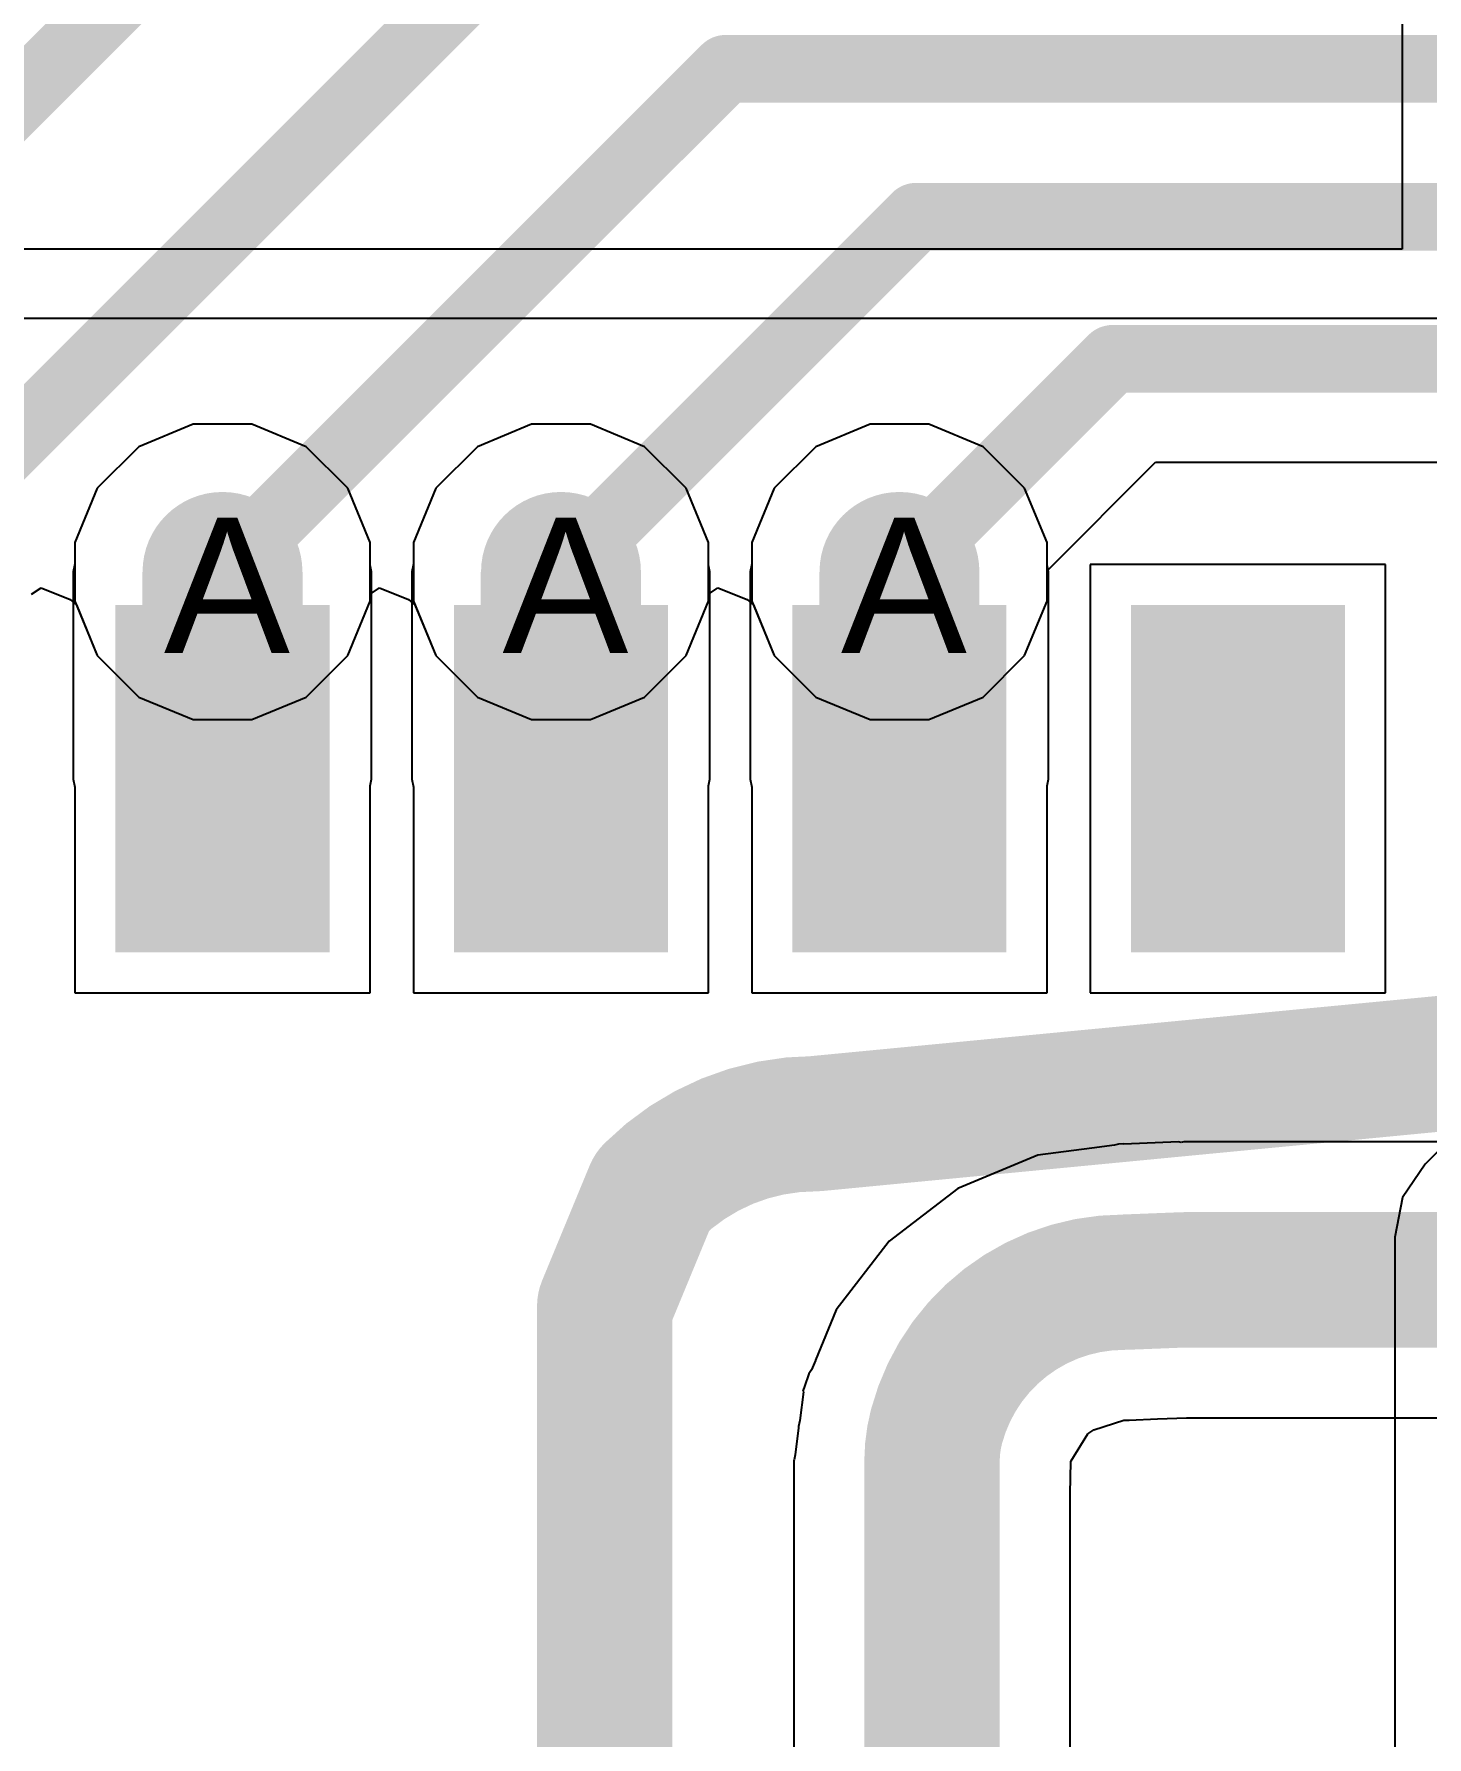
# Model space of a CAD drawing. Header units: inches. Extents: x 0 to 208, y 0 to 213.
# Drawn here: x 2.7947 to 3.0005, y 0.3884 to 0.64 of the extents above; entities that cross this region are included whole.
import ezdxf

# ---------------------------------------------------------------- set-up
doc = ezdxf.new("R2010")
doc.units = ezdxf.units.IN
doc.header["$MEASUREMENT"] = 0
for name, color, linetype in [('Bottom Layer', 5, 'Continuous'), ('Drill Drawing', 1, 'Continuous'), ('L2_GND1', 16, 'Continuous'), ('L3_SIG1', 76, 'Continuous'), ('L4_PWR', 90, 'Continuous'), ('L5_GND2', 156, 'Continuous'), ('L6_SIG2', 130, 'Continuous'), ('L7_GND3', 216, 'Continuous'), ('Top Layer', 1, 'Continuous'), ('Top Paste', 8, 'Continuous'), ('Top Solder', 216, 'Continuous'), ('Via Holes', 16, 'Continuous')]:
    doc.layers.add(name, color=color, linetype=linetype)
doc.styles.add('Arial', font='', dxfattribs={"height": 0.2})
doc.styles.get('Arial').set_extended_font_data('Arial')

# ---------------------------------------------------------------- blocks, each defined once
blk = doc.blocks.new('SOP_16_150____399')
at = {"layer": 'Top Layer'}
for points in [[(-0.13484, 0.08681), (-0.09154, 0.08681), (-0.09154, 0.06319), (-0.13484, 0.06319)], [(-0.13484, 0.03681), (-0.09154, 0.03681), (-0.09154, 0.01319), (-0.13484, 0.01319)], [(-0.13484, -0.01319), (-0.09154, -0.01319), (-0.09154, -0.03681), (-0.13484, -0.03681)], [(-0.13484, -0.06319), (-0.09154, -0.06319), (-0.09154, -0.08681), (-0.13484, -0.08681)]]:
    blk.add_hatch(color=1, dxfattribs=at).paths.add_polyline_path(points)
at = {"layer": 'Top Paste'}
for points in [[(-0.13484, 0.08681), (-0.09154, 0.08681), (-0.09154, 0.06319), (-0.13484, 0.06319)], [(-0.13484, 0.03681), (-0.09154, 0.03681), (-0.09154, 0.01319), (-0.13484, 0.01319)], [(-0.13484, -0.01319), (-0.09154, -0.01319), (-0.09154, -0.03681), (-0.13484, -0.03681)], [(-0.13484, -0.06319), (-0.09154, -0.06319), (-0.09154, -0.08681), (-0.13484, -0.08681)]]:
    blk.add_hatch(color=8, dxfattribs=at).paths.add_polyline_path(points)
at = {"layer": 'Top Solder'}
for points in [[(-0.13884, 0.09081), (-0.08754, 0.09081), (-0.08754, 0.05919), (-0.13884, 0.05919)], [(-0.13884, 0.04081), (-0.08754, 0.04081), (-0.08754, 0.00919), (-0.13884, 0.00919)], [(-0.13884, -0.00919), (-0.08754, -0.00919), (-0.08754, -0.04081), (-0.13884, -0.04081)], [(-0.13884, -0.05919), (-0.08754, -0.05919), (-0.08754, -0.09081), (-0.13884, -0.09081)]]:
    blk.add_hatch(color=216, dxfattribs=at).paths.add_polyline_path(points)

msp = doc.modelspace()

# ---------------------------------------------------------------- hatches: boundary and pattern name
at = {"layer": 'Bottom Layer'}
h = msp.add_hatch(color=5, dxfattribs=at)
edge = h.paths.add_edge_path()
edge.add_arc((2.82254, 0.56052), 0.01181, 0, 360)
h = msp.add_hatch(color=5, dxfattribs=at)
edge = h.paths.add_edge_path()
edge.add_arc((2.87254, 0.56052), 0.01181, 0, 360)
h = msp.add_hatch(color=5, dxfattribs=at)
edge = h.paths.add_edge_path()
edge.add_arc((2.92254, 0.56052), 0.01181, 0, 360)
at = {"layer": 'L2_GND1'}
h = msp.add_hatch(color=16, dxfattribs=at)
edge = h.paths.add_edge_path()
edge.add_arc((2.82254, 0.56052), 0.01181, 0, 360)
h = msp.add_hatch(color=16, dxfattribs=at)
edge = h.paths.add_edge_path()
edge.add_arc((2.87254, 0.56052), 0.01181, 0, 360)
h = msp.add_hatch(color=16, dxfattribs=at)
edge = h.paths.add_edge_path()
edge.add_arc((2.92254, 0.56052), 0.01181, 0, 360)
at = {"layer": 'L3_SIG1'}
h = msp.add_hatch(color=76, dxfattribs=at)
edge = h.paths.add_edge_path()
edge.add_arc((2.82254, 0.56052), 0.01181, 0, 360)
h = msp.add_hatch(color=76, dxfattribs=at)
edge = h.paths.add_edge_path()
edge.add_arc((2.87254, 0.56052), 0.01181, 0, 360)
h = msp.add_hatch(color=76, dxfattribs=at)
edge = h.paths.add_edge_path()
edge.add_arc((2.92254, 0.56052), 0.01181, 0, 360)
at = {"layer": 'L4_PWR'}
h = msp.add_hatch(color=90, dxfattribs=at)
edge = h.paths.add_edge_path()
edge.add_arc((2.82254, 0.56052), 0.01181, 0, 360)
h = msp.add_hatch(color=90, dxfattribs=at)
edge = h.paths.add_edge_path()
edge.add_arc((2.87254, 0.56052), 0.01181, 0, 360)
h = msp.add_hatch(color=90, dxfattribs=at)
edge = h.paths.add_edge_path()
edge.add_arc((2.92254, 0.56052), 0.01181, 0, 360)
at = {"layer": 'L5_GND2'}
h = msp.add_hatch(color=156, dxfattribs=at)
edge = h.paths.add_edge_path()
edge.add_arc((2.82254, 0.56052), 0.01181, 0, 360)
h = msp.add_hatch(color=156, dxfattribs=at)
edge = h.paths.add_edge_path()
edge.add_arc((2.87254, 0.56052), 0.01181, 0, 360)
h = msp.add_hatch(color=156, dxfattribs=at)
edge = h.paths.add_edge_path()
edge.add_arc((2.92254, 0.56052), 0.01181, 0, 360)
at = {"layer": 'L6_SIG2'}
h = msp.add_hatch(color=130, dxfattribs=at)
edge = h.paths.add_edge_path()
edge.add_arc((2.82254, 0.56052), 0.01181, 0, 360)
h = msp.add_hatch(color=130, dxfattribs=at)
edge = h.paths.add_edge_path()
edge.add_arc((2.87254, 0.56052), 0.01181, 0, 360)
h = msp.add_hatch(color=130, dxfattribs=at)
edge = h.paths.add_edge_path()
edge.add_arc((2.92254, 0.56052), 0.01181, 0, 360)
at = {"layer": 'L7_GND3'}
h = msp.add_hatch(color=216, dxfattribs=at)
edge = h.paths.add_edge_path()
edge.add_arc((2.82254, 0.56052), 0.01181, 0, 360)
h = msp.add_hatch(color=216, dxfattribs=at)
edge = h.paths.add_edge_path()
edge.add_arc((2.87254, 0.56052), 0.01181, 0, 360)
h = msp.add_hatch(color=216, dxfattribs=at)
edge = h.paths.add_edge_path()
edge.add_arc((2.92254, 0.56052), 0.01181, 0, 360)
at = {"layer": 'Top Layer'}
h = msp.add_hatch(color=1, dxfattribs=at)
edge = h.paths.add_edge_path()
edge.add_arc((2.82254, 0.56052), 0.01181, 0, 360)
h = msp.add_hatch(color=1, dxfattribs=at)
edge = h.paths.add_edge_path()
edge.add_arc((2.87254, 0.56052), 0.01181, 0, 360)
h = msp.add_hatch(color=1, dxfattribs=at)
edge = h.paths.add_edge_path()
edge.add_arc((2.92254, 0.56052), 0.01181, 0, 360)
for points in [[(2.83436, 0.56052), (2.81069, 0.56052), (2.81069, 0.52991), (2.83436, 0.52991)], [(2.88436, 0.56052), (2.86069, 0.56052), (2.86069, 0.52991), (2.88436, 0.52991)], [(2.93436, 0.56052), (2.91069, 0.56052), (2.91069, 0.52991), (2.93436, 0.52991)]]:
    msp.add_hatch(color=1, dxfattribs=at).paths.add_polyline_path(points)
at = {"layer": 'Via Holes'}
h = msp.add_hatch(color=7, dxfattribs=at)
edge = h.paths.add_edge_path()
edge.add_arc((2.82254, 0.56052), 0.00591, 0, 360)
h = msp.add_hatch(color=7, dxfattribs=at)
edge = h.paths.add_edge_path()
edge.add_arc((2.87254, 0.56052), 0.00591, 0, 360)
h = msp.add_hatch(color=7, dxfattribs=at)
edge = h.paths.add_edge_path()
edge.add_arc((2.92254, 0.56052), 0.00591, 0, 360)

# ---------------------------------------------------------------- linework, layer by layer
at = {"layer": 'Bottom Layer'}
for p, q in [((2.8182, 0.58233), (2.81019, 0.57901)), ((2.82688, 0.58233), (2.8182, 0.58233)), ((2.8349, 0.57901), (2.82688, 0.58233)), ((2.8682, 0.58233), (2.86019, 0.57901)), ((2.87688, 0.58233), (2.8682, 0.58233)), ((2.8849, 0.57901), (2.87688, 0.58233)), ((2.9182, 0.58233), (2.91019, 0.57901)), ((2.92688, 0.58233), (2.9182, 0.58233)), ((2.9349, 0.57901), (2.92688, 0.58233)), ((2.81019, 0.57901), (2.80405, 0.57288)), ((2.84103, 0.57288), (2.8349, 0.57901)), ((2.86019, 0.57901), (2.85405, 0.57288)), ((2.89103, 0.57288), (2.8849, 0.57901)), ((2.91019, 0.57901), (2.90405, 0.57288)), ((2.94103, 0.57288), (2.9349, 0.57901)), ((2.80405, 0.57288), (2.80073, 0.56486)), ((2.84435, 0.56486), (2.84103, 0.57288)), ((2.85405, 0.57288), (2.85073, 0.56486)), ((2.89435, 0.56486), (2.89103, 0.57288)), ((2.90405, 0.57288), (2.90073, 0.56486)), ((2.94435, 0.56486), (2.94103, 0.57288)), ((2.80073, 0.56486), (2.80073, 0.55618)), ((2.84435, 0.55618), (2.84435, 0.56486)), ((2.85073, 0.56486), (2.85073, 0.55618)), ((2.89435, 0.55618), (2.89435, 0.56486)), ((2.90073, 0.56486), (2.90073, 0.55618)), ((2.94435, 0.55618), (2.94435, 0.56486)), ((2.80073, 0.55618), (2.80405, 0.54817)), ((2.84103, 0.54817), (2.84435, 0.55618)), ((2.85073, 0.55618), (2.85405, 0.54817)), ((2.89103, 0.54817), (2.89435, 0.55618)), ((2.90073, 0.55618), (2.90405, 0.54817)), ((2.94103, 0.54817), (2.94435, 0.55618)), ((2.80405, 0.54817), (2.81019, 0.54203)), ((2.8349, 0.54203), (2.84103, 0.54817)), ((2.85405, 0.54817), (2.86019, 0.54203)), ((2.8849, 0.54203), (2.89103, 0.54817)), ((2.90405, 0.54817), (2.91019, 0.54203)), ((2.9349, 0.54203), (2.94103, 0.54817)), ((2.81019, 0.54203), (2.8182, 0.53871)), ((2.82688, 0.53871), (2.8349, 0.54203)), ((2.86019, 0.54203), (2.8682, 0.53871)), ((2.87688, 0.53871), (2.8849, 0.54203)), ((2.91019, 0.54203), (2.9182, 0.53871)), ((2.92688, 0.53871), (2.9349, 0.54203)), ((2.8182, 0.53871), (2.82688, 0.53871)), ((2.8682, 0.53871), (2.87688, 0.53871)), ((2.9182, 0.53871), (2.92688, 0.53871)), ((2.95432, 0.47582), (2.95094, 0.47538)), ((2.95489, 0.47596), (2.95432, 0.47582)), ((2.95568, 0.476), (2.95489, 0.47596)), ((2.95569, 0.476), (2.95568, 0.476)), ((2.9557, 0.47599), (2.95569, 0.476)), ((2.95569, 0.476), (2.95569, 0.476)), ((2.96376, 0.4763), (2.9557, 0.47599)), ((2.96416, 0.47624), (2.96376, 0.4763)), ((2.96456, 0.47632), (2.96416, 0.47624)), ((3.10192, 0.47632), (2.96456, 0.47632)), ((2.94299, 0.47433), (2.93116, 0.46943)), ((2.95094, 0.47538), (2.94299, 0.47433)), ((2.93116, 0.46943), (2.92101, 0.46164)), ((2.92101, 0.46164), (2.91321, 0.45148)), ((2.91321, 0.45148), (2.91013, 0.44404)), ((2.91012, 0.44402), (2.90954, 0.44262)), ((2.91013, 0.44403), (2.91012, 0.44402)), ((2.91013, 0.44404), (2.91013, 0.44403)), ((2.90917, 0.44206), (2.90853, 0.44017)), ((2.90954, 0.44262), (2.90917, 0.44206)), ((2.90835, 0.4394), (2.9078, 0.43516)), ((2.90831, 0.43965), (2.90829, 0.43946)), ((2.90829, 0.43946), (2.90829, 0.43946)), ((2.90829, 0.43946), (2.90835, 0.4394)), ((2.90853, 0.44017), (2.90831, 0.43965)), ((2.95648, 0.43521), (2.96064, 0.43537)), ((2.96064, 0.43537), (2.96496, 0.43554)), ((2.96496, 0.43554), (3.10192, 0.43554)), ((2.90765, 0.43407), (2.90712, 0.43007)), ((2.9078, 0.43516), (2.90761, 0.43425)), ((2.90761, 0.43425), (2.90765, 0.43407)), ((2.94789, 0.42918), (2.95035, 0.43316)), ((2.95035, 0.43316), (2.95127, 0.43378)), ((2.95127, 0.43378), (2.95569, 0.43519)), ((2.95569, 0.43519), (2.95648, 0.43521)), ((2.95569, 0.43519), (2.95569, 0.43519)), ((2.95569, 0.43519), (2.95569, 0.43519)), ((2.90697, 0.42932), (2.90696, 0.42925)), ((2.90696, 0.42925), (2.90696, 0.42432)), ((2.90698, 0.42932), (2.90697, 0.42932)), ((2.90712, 0.43007), (2.90698, 0.42932)), ((2.94775, 0.42438), (2.94784, 0.42906)), ((2.94784, 0.42906), (2.94789, 0.42918)), ((2.90696, 0.42432), (2.90696, 0.05566)), ((2.94775, 0.05566), (2.94775, 0.42438))]:
    msp.add_line(p, q, dxfattribs=at)
for points in [[(2.92801, 0.43425, 0.02, 0.02, -0.340557), (2.95569, 0.45558, 0.02, 0.02, 0)], [(2.95569, 0.45558, 0.02, 0.02, 0), (2.96456, 0.45593, 0.02, 0.02, 0)], [(2.96456, 0.45593, 0.02, 0.02, 0), (3.10969, 0.45593, 0.02, 0.02, 0)], [(2.92735, 0.42925, 0.02, 0.02, -0.063337), (2.92801, 0.43425, 0.02, 0.02, 0)], [(2.92735, 0.42925, 0.02, 0.02, -0.063337), (2.92801, 0.43425, 0.02, 0.02, 0)], [(2.92735, 0.05566, 0.02, 0.02, 0), (2.92735, 0.42925, 0.02, 0.02, 0)]]:
    msp.add_lwpolyline(points, format="xyseb", dxfattribs=at)
for points in [[(2.95069, 0.45558, 0.01, 0.01, 1), (2.96069, 0.45558, 0.01, 0.01, 1)], [(2.95069, 0.45558, 0.01, 0.01, 1), (2.96069, 0.45558, 0.01, 0.01, 1)], [(2.95956, 0.45593, 0.01, 0.01, 1), (2.96956, 0.45593, 0.01, 0.01, 1)], [(2.95956, 0.45593, 0.01, 0.01, 1), (2.96956, 0.45593, 0.01, 0.01, 1)], [(2.92301, 0.43425, 0.01, 0.01, 1), (2.93301, 0.43425, 0.01, 0.01, 1)], [(2.92301, 0.43425, 0.01, 0.01, 1), (2.93301, 0.43425, 0.01, 0.01, 1)], [(2.92301, 0.43425, 0.01, 0.01, 1), (2.93301, 0.43425, 0.01, 0.01, 1)], [(2.92235, 0.42925, 0.01, 0.01, 1), (2.93235, 0.42925, 0.01, 0.01, 1)], [(2.92235, 0.42925, 0.01, 0.01, 1), (2.93235, 0.42925, 0.01, 0.01, 1)], [(2.92235, 0.42925, 0.01, 0.01, 1), (2.93235, 0.42925, 0.01, 0.01, 1)]]:
    msp.add_lwpolyline(points, format="xyseb", close=True, dxfattribs=at)
at = {"layer": 'L2_GND1'}
for p, q in [((2.8182, 0.58233), (2.81019, 0.57901)), ((2.82688, 0.58233), (2.8182, 0.58233)), ((2.8349, 0.57901), (2.82688, 0.58233)), ((2.8682, 0.58233), (2.86019, 0.57901)), ((2.87688, 0.58233), (2.8682, 0.58233)), ((2.8849, 0.57901), (2.87688, 0.58233)), ((2.9182, 0.58233), (2.91019, 0.57901)), ((2.92688, 0.58233), (2.9182, 0.58233)), ((2.9349, 0.57901), (2.92688, 0.58233)), ((2.81019, 0.57901), (2.80405, 0.57288)), ((2.84103, 0.57288), (2.8349, 0.57901)), ((2.86019, 0.57901), (2.85405, 0.57288)), ((2.89103, 0.57288), (2.8849, 0.57901)), ((2.91019, 0.57901), (2.90405, 0.57288)), ((2.94103, 0.57288), (2.9349, 0.57901)), ((2.80405, 0.57288), (2.80073, 0.56486)), ((2.84435, 0.56486), (2.84103, 0.57288)), ((2.85405, 0.57288), (2.85073, 0.56486)), ((2.89435, 0.56486), (2.89103, 0.57288)), ((2.90405, 0.57288), (2.90073, 0.56486)), ((2.94435, 0.56486), (2.94103, 0.57288)), ((2.80073, 0.56486), (2.80073, 0.55618)), ((2.84435, 0.55618), (2.84435, 0.56486)), ((2.85073, 0.56486), (2.85073, 0.55618)), ((2.89435, 0.55618), (2.89435, 0.56486)), ((2.90073, 0.56486), (2.90073, 0.55618)), ((2.94435, 0.55618), (2.94435, 0.56486)), ((2.80073, 0.55618), (2.80405, 0.54817)), ((2.84103, 0.54817), (2.84435, 0.55618)), ((2.85073, 0.55618), (2.85405, 0.54817)), ((2.89103, 0.54817), (2.89435, 0.55618)), ((2.90073, 0.55618), (2.90405, 0.54817)), ((2.94103, 0.54817), (2.94435, 0.55618)), ((2.80405, 0.54817), (2.81019, 0.54203)), ((2.8349, 0.54203), (2.84103, 0.54817)), ((2.85405, 0.54817), (2.86019, 0.54203)), ((2.8849, 0.54203), (2.89103, 0.54817)), ((2.90405, 0.54817), (2.91019, 0.54203)), ((2.9349, 0.54203), (2.94103, 0.54817)), ((2.81019, 0.54203), (2.8182, 0.53871)), ((2.82688, 0.53871), (2.8349, 0.54203)), ((2.86019, 0.54203), (2.8682, 0.53871)), ((2.87688, 0.53871), (2.8849, 0.54203)), ((2.91019, 0.54203), (2.9182, 0.53871)), ((2.92688, 0.53871), (2.9349, 0.54203)), ((2.8182, 0.53871), (2.82688, 0.53871)), ((2.8682, 0.53871), (2.87688, 0.53871)), ((2.9182, 0.53871), (2.92688, 0.53871))]:
    msp.add_line(p, q, dxfattribs=at)
at = {"layer": 'L3_SIG1'}
for p, q in [((2.8182, 0.58233), (2.81019, 0.57901)), ((2.82688, 0.58233), (2.8182, 0.58233)), ((2.8349, 0.57901), (2.82688, 0.58233)), ((2.8682, 0.58233), (2.86019, 0.57901)), ((2.87688, 0.58233), (2.8682, 0.58233)), ((2.8849, 0.57901), (2.87688, 0.58233)), ((2.9182, 0.58233), (2.91019, 0.57901)), ((2.92688, 0.58233), (2.9182, 0.58233)), ((2.9349, 0.57901), (2.92688, 0.58233)), ((2.81019, 0.57901), (2.80405, 0.57288)), ((2.84103, 0.57288), (2.8349, 0.57901)), ((2.86019, 0.57901), (2.85405, 0.57288)), ((2.89103, 0.57288), (2.8849, 0.57901)), ((2.91019, 0.57901), (2.90405, 0.57288)), ((2.94103, 0.57288), (2.9349, 0.57901)), ((2.80405, 0.57288), (2.80073, 0.56486)), ((2.84435, 0.56486), (2.84103, 0.57288)), ((2.85405, 0.57288), (2.85073, 0.56486)), ((2.89435, 0.56486), (2.89103, 0.57288)), ((2.90405, 0.57288), (2.90073, 0.56486)), ((2.94435, 0.56486), (2.94103, 0.57288)), ((2.80073, 0.56486), (2.80073, 0.55618)), ((2.84435, 0.55618), (2.84435, 0.56486)), ((2.85073, 0.56486), (2.85073, 0.55618)), ((2.89435, 0.55618), (2.89435, 0.56486)), ((2.90073, 0.56486), (2.90073, 0.55618)), ((2.94435, 0.55618), (2.94435, 0.56486)), ((2.80073, 0.55618), (2.80405, 0.54817)), ((2.84103, 0.54817), (2.84435, 0.55618)), ((2.85073, 0.55618), (2.85405, 0.54817)), ((2.89103, 0.54817), (2.89435, 0.55618)), ((2.90073, 0.55618), (2.90405, 0.54817)), ((2.94103, 0.54817), (2.94435, 0.55618)), ((2.80405, 0.54817), (2.81019, 0.54203)), ((2.8349, 0.54203), (2.84103, 0.54817)), ((2.85405, 0.54817), (2.86019, 0.54203)), ((2.8849, 0.54203), (2.89103, 0.54817)), ((2.90405, 0.54817), (2.91019, 0.54203)), ((2.9349, 0.54203), (2.94103, 0.54817)), ((2.81019, 0.54203), (2.8182, 0.53871)), ((2.82688, 0.53871), (2.8349, 0.54203)), ((2.86019, 0.54203), (2.8682, 0.53871)), ((2.87688, 0.53871), (2.8849, 0.54203)), ((2.91019, 0.54203), (2.9182, 0.53871)), ((2.92688, 0.53871), (2.9349, 0.54203)), ((2.8182, 0.53871), (2.82688, 0.53871)), ((2.8682, 0.53871), (2.87688, 0.53871)), ((2.9182, 0.53871), (2.92688, 0.53871))]:
    msp.add_line(p, q, dxfattribs=at)
at = {"layer": 'L4_PWR'}
for p, q in [((2.9968, 0.848), (2.9968, 0.6082)), ((2.9968, 0.6082), (0.8522, 0.6082)), ((0.842, 0.598), (3.007, 0.598)), ((2.8182, 0.58233), (2.81019, 0.57901)), ((2.82688, 0.58233), (2.8182, 0.58233)), ((2.8349, 0.57901), (2.82688, 0.58233)), ((2.8682, 0.58233), (2.86019, 0.57901)), ((2.87688, 0.58233), (2.8682, 0.58233)), ((2.8849, 0.57901), (2.87688, 0.58233)), ((2.9182, 0.58233), (2.91019, 0.57901)), ((2.92688, 0.58233), (2.9182, 0.58233)), ((2.9349, 0.57901), (2.92688, 0.58233)), ((2.81019, 0.57901), (2.80405, 0.57288)), ((2.84103, 0.57288), (2.8349, 0.57901)), ((2.86019, 0.57901), (2.85405, 0.57288)), ((2.89103, 0.57288), (2.8849, 0.57901)), ((2.91019, 0.57901), (2.90405, 0.57288)), ((2.94103, 0.57288), (2.9349, 0.57901)), ((2.80405, 0.57288), (2.80073, 0.56486)), ((2.84435, 0.56486), (2.84103, 0.57288)), ((2.85405, 0.57288), (2.85073, 0.56486)), ((2.89435, 0.56486), (2.89103, 0.57288)), ((2.90405, 0.57288), (2.90073, 0.56486)), ((2.94435, 0.56486), (2.94103, 0.57288)), ((2.80073, 0.56486), (2.80073, 0.55618)), ((2.84435, 0.55618), (2.84435, 0.56486)), ((2.85073, 0.56486), (2.85073, 0.55618)), ((2.89435, 0.55618), (2.89435, 0.56486)), ((2.90073, 0.56486), (2.90073, 0.55618)), ((2.94435, 0.55618), (2.94435, 0.56486)), ((2.80073, 0.55618), (2.80405, 0.54817)), ((2.84103, 0.54817), (2.84435, 0.55618)), ((2.85073, 0.55618), (2.85405, 0.54817)), ((2.89103, 0.54817), (2.89435, 0.55618)), ((2.90073, 0.55618), (2.90405, 0.54817)), ((2.94103, 0.54817), (2.94435, 0.55618)), ((2.80405, 0.54817), (2.81019, 0.54203)), ((2.8349, 0.54203), (2.84103, 0.54817)), ((2.85405, 0.54817), (2.86019, 0.54203)), ((2.8849, 0.54203), (2.89103, 0.54817)), ((2.90405, 0.54817), (2.91019, 0.54203)), ((2.9349, 0.54203), (2.94103, 0.54817)), ((2.81019, 0.54203), (2.8182, 0.53871)), ((2.82688, 0.53871), (2.8349, 0.54203)), ((2.86019, 0.54203), (2.8682, 0.53871)), ((2.87688, 0.53871), (2.8849, 0.54203)), ((2.91019, 0.54203), (2.9182, 0.53871)), ((2.92688, 0.53871), (2.9349, 0.54203)), ((2.8182, 0.53871), (2.82688, 0.53871)), ((2.8682, 0.53871), (2.87688, 0.53871)), ((2.9182, 0.53871), (2.92688, 0.53871))]:
    msp.add_line(p, q, dxfattribs=at)
for points in [[(2.91014, 0.479, 0.02, 0.02, 0), (3.02504, 0.49004, 0.02, 0.02, 0)], [(2.88603, 0.46903, 0.02, 0.02, -0.198627), (2.91014, 0.479, 0.02, 0.02, 0)], [(2.879, 0.45201, 0.02, 0.02, 0), (2.88603, 0.46903, 0.02, 0.02, 0)], [(2.879, 0.36535, 0.02, 0.02, 0), (2.879, 0.45201, 0.02, 0.02, 0)]]:
    msp.add_lwpolyline(points, format="xyseb", dxfattribs=at)
for points in [[(2.90514, 0.479, 0.01, 0.01, 1), (2.91514, 0.479, 0.01, 0.01, 1)], [(2.90514, 0.479, 0.01, 0.01, 1), (2.91514, 0.479, 0.01, 0.01, 1)], [(2.88103, 0.46903, 0.01, 0.01, 1), (2.89103, 0.46903, 0.01, 0.01, 1)], [(2.88103, 0.46903, 0.01, 0.01, 1), (2.89103, 0.46903, 0.01, 0.01, 1)], [(2.874, 0.45201, 0.01, 0.01, 1), (2.884, 0.45201, 0.01, 0.01, 1)], [(2.874, 0.45201, 0.01, 0.01, 1), (2.884, 0.45201, 0.01, 0.01, 1)]]:
    msp.add_lwpolyline(points, format="xyseb", close=True, dxfattribs=at)
at = {"layer": 'L5_GND2'}
for p, q in [((2.8182, 0.58233), (2.81019, 0.57901)), ((2.82688, 0.58233), (2.8182, 0.58233)), ((2.8349, 0.57901), (2.82688, 0.58233)), ((2.8682, 0.58233), (2.86019, 0.57901)), ((2.87688, 0.58233), (2.8682, 0.58233)), ((2.8849, 0.57901), (2.87688, 0.58233)), ((2.9182, 0.58233), (2.91019, 0.57901)), ((2.92688, 0.58233), (2.9182, 0.58233)), ((2.9349, 0.57901), (2.92688, 0.58233)), ((2.81019, 0.57901), (2.80405, 0.57288)), ((2.84103, 0.57288), (2.8349, 0.57901)), ((2.86019, 0.57901), (2.85405, 0.57288)), ((2.89103, 0.57288), (2.8849, 0.57901)), ((2.91019, 0.57901), (2.90405, 0.57288)), ((2.94103, 0.57288), (2.9349, 0.57901)), ((2.80405, 0.57288), (2.80073, 0.56486)), ((2.84435, 0.56486), (2.84103, 0.57288)), ((2.85405, 0.57288), (2.85073, 0.56486)), ((2.89435, 0.56486), (2.89103, 0.57288)), ((2.90405, 0.57288), (2.90073, 0.56486)), ((2.94435, 0.56486), (2.94103, 0.57288)), ((2.80073, 0.56486), (2.80073, 0.55618)), ((2.84435, 0.55618), (2.84435, 0.56486)), ((2.85073, 0.56486), (2.85073, 0.55618)), ((2.89435, 0.55618), (2.89435, 0.56486)), ((2.90073, 0.56486), (2.90073, 0.55618)), ((2.94435, 0.55618), (2.94435, 0.56486)), ((2.80073, 0.55618), (2.80405, 0.54817)), ((2.84103, 0.54817), (2.84435, 0.55618)), ((2.85073, 0.55618), (2.85405, 0.54817)), ((2.89103, 0.54817), (2.89435, 0.55618)), ((2.90073, 0.55618), (2.90405, 0.54817)), ((2.94103, 0.54817), (2.94435, 0.55618)), ((2.80405, 0.54817), (2.81019, 0.54203)), ((2.8349, 0.54203), (2.84103, 0.54817)), ((2.85405, 0.54817), (2.86019, 0.54203)), ((2.8849, 0.54203), (2.89103, 0.54817)), ((2.90405, 0.54817), (2.91019, 0.54203)), ((2.9349, 0.54203), (2.94103, 0.54817)), ((2.81019, 0.54203), (2.8182, 0.53871)), ((2.82688, 0.53871), (2.8349, 0.54203)), ((2.86019, 0.54203), (2.8682, 0.53871)), ((2.87688, 0.53871), (2.8849, 0.54203)), ((2.91019, 0.54203), (2.9182, 0.53871)), ((2.92688, 0.53871), (2.9349, 0.54203)), ((2.8182, 0.53871), (2.82688, 0.53871)), ((2.8682, 0.53871), (2.87688, 0.53871)), ((2.9182, 0.53871), (2.92688, 0.53871))]:
    msp.add_line(p, q, dxfattribs=at)
at = {"layer": 'L6_SIG2'}
for p, q in [((2.94435, 0.5607), (2.96036, 0.57671)), ((2.96036, 0.57671), (3.09679, 0.57671)), ((3.09919, 0.57204), (3.00019, 0.47303)), ((2.94435, 0.55618), (2.94435, 0.5607)), ((2.79435, 0.55724), (2.79573, 0.55816)), ((2.79573, 0.55816), (2.80002, 0.55646)), ((2.80002, 0.55646), (2.80096, 0.55564)), ((2.84103, 0.54817), (2.84435, 0.55618)), ((2.84435, 0.55724), (2.84573, 0.55816)), ((2.84435, 0.55618), (2.84435, 0.55724)), ((2.84573, 0.55816), (2.85002, 0.55646)), ((2.85002, 0.55646), (2.85096, 0.55564)), ((2.89103, 0.54817), (2.89435, 0.55618)), ((2.89435, 0.55724), (2.89573, 0.55816)), ((2.89435, 0.55618), (2.89435, 0.55724)), ((2.89573, 0.55816), (2.90002, 0.55646)), ((2.90002, 0.55646), (2.90096, 0.55564)), ((2.94103, 0.54817), (2.94435, 0.55618)), ((2.80096, 0.55564), (2.80405, 0.54817)), ((2.85096, 0.55564), (2.85405, 0.54817)), ((2.90096, 0.55564), (2.90405, 0.54817)), ((2.80405, 0.54817), (2.81019, 0.54203)), ((2.8349, 0.54203), (2.84103, 0.54817)), ((2.85405, 0.54817), (2.86019, 0.54203)), ((2.8849, 0.54203), (2.89103, 0.54817)), ((2.90405, 0.54817), (2.91019, 0.54203)), ((2.9349, 0.54203), (2.94103, 0.54817)), ((2.81019, 0.54203), (2.8182, 0.53871)), ((2.82688, 0.53871), (2.8349, 0.54203)), ((2.86019, 0.54203), (2.8682, 0.53871)), ((2.87688, 0.53871), (2.8849, 0.54203)), ((2.91019, 0.54203), (2.9182, 0.53871)), ((2.92688, 0.53871), (2.9349, 0.54203)), ((2.8182, 0.53871), (2.82688, 0.53871)), ((2.8682, 0.53871), (2.87688, 0.53871)), ((2.9182, 0.53871), (2.92688, 0.53871)), ((3.00019, 0.47303), (2.99687, 0.46807)), ((2.99687, 0.46807), (2.99571, 0.46221)), ((2.99571, 0.46221), (2.99571, 0.38522))]:
    msp.add_line(p, q, dxfattribs=at)
for points in [[(2.72254, 0.56052, 0.01, 0.01, 0), (2.83602, 0.674, 0.01, 0.01, 0)], [(2.77254, 0.56052, 0.01, 0.01, 0), (2.86502, 0.653, 0.01, 0.01, 0)], [(2.82254, 0.56052, 0.01, 0.01, 0), (2.89687, 0.63485, 0.01, 0.01, 0)], [(2.89687, 0.63485, 0.01, 0.01, 0), (3.04485, 0.63485, 0.01, 0.01, 0)], [(2.87254, 0.56052, 0.01, 0.01, 0), (2.92502, 0.613, 0.01, 0.01, 0)], [(2.92502, 0.613, 0.01, 0.01, 0), (3.07099, 0.613, 0.01, 0.01, 0)], [(2.92254, 0.56052, 0.01, 0.01, 0), (2.95402, 0.592, 0.01, 0.01, 0)], [(2.95402, 0.592, 0.01, 0.01, 0), (3.09705, 0.592, 0.01, 0.01, 0)]]:
    msp.add_lwpolyline(points, format="xyseb", dxfattribs=at)
for points in [[(2.89437, 0.63485, 0.005, 0.005, 1), (2.89937, 0.63485, 0.005, 0.005, 1)], [(2.89437, 0.63485, 0.005, 0.005, 1), (2.89937, 0.63485, 0.005, 0.005, 1)], [(2.92252, 0.613, 0.005, 0.005, 1), (2.92752, 0.613, 0.005, 0.005, 1)], [(2.92252, 0.613, 0.005, 0.005, 1), (2.92752, 0.613, 0.005, 0.005, 1)], [(2.95152, 0.592, 0.005, 0.005, 1), (2.95652, 0.592, 0.005, 0.005, 1)], [(2.95152, 0.592, 0.005, 0.005, 1), (2.95652, 0.592, 0.005, 0.005, 1)], [(2.82004, 0.56052, 0.005, 0.005, 1), (2.82504, 0.56052, 0.005, 0.005, 1)], [(2.87004, 0.56052, 0.005, 0.005, 1), (2.87504, 0.56052, 0.005, 0.005, 1)], [(2.92004, 0.56052, 0.005, 0.005, 1), (2.92504, 0.56052, 0.005, 0.005, 1)]]:
    msp.add_lwpolyline(points, format="xyseb", close=True, dxfattribs=at)
at = {"layer": 'L7_GND3'}
for p, q in [((2.8182, 0.58233), (2.81019, 0.57901)), ((2.82688, 0.58233), (2.8182, 0.58233)), ((2.8349, 0.57901), (2.82688, 0.58233)), ((2.8682, 0.58233), (2.86019, 0.57901)), ((2.87688, 0.58233), (2.8682, 0.58233)), ((2.8849, 0.57901), (2.87688, 0.58233)), ((2.9182, 0.58233), (2.91019, 0.57901)), ((2.92688, 0.58233), (2.9182, 0.58233)), ((2.9349, 0.57901), (2.92688, 0.58233)), ((2.81019, 0.57901), (2.80405, 0.57288)), ((2.84103, 0.57288), (2.8349, 0.57901)), ((2.86019, 0.57901), (2.85405, 0.57288)), ((2.89103, 0.57288), (2.8849, 0.57901)), ((2.91019, 0.57901), (2.90405, 0.57288)), ((2.94103, 0.57288), (2.9349, 0.57901)), ((2.80405, 0.57288), (2.80073, 0.56486)), ((2.84435, 0.56486), (2.84103, 0.57288)), ((2.85405, 0.57288), (2.85073, 0.56486)), ((2.89435, 0.56486), (2.89103, 0.57288)), ((2.90405, 0.57288), (2.90073, 0.56486)), ((2.94435, 0.56486), (2.94103, 0.57288)), ((2.80073, 0.56486), (2.80073, 0.55618)), ((2.84435, 0.55618), (2.84435, 0.56486)), ((2.85073, 0.56486), (2.85073, 0.55618)), ((2.89435, 0.55618), (2.89435, 0.56486)), ((2.90073, 0.56486), (2.90073, 0.55618)), ((2.94435, 0.55618), (2.94435, 0.56486)), ((2.80073, 0.55618), (2.80405, 0.54817)), ((2.84103, 0.54817), (2.84435, 0.55618)), ((2.85073, 0.55618), (2.85405, 0.54817)), ((2.89103, 0.54817), (2.89435, 0.55618)), ((2.90073, 0.55618), (2.90405, 0.54817)), ((2.94103, 0.54817), (2.94435, 0.55618)), ((2.80405, 0.54817), (2.81019, 0.54203)), ((2.8349, 0.54203), (2.84103, 0.54817)), ((2.85405, 0.54817), (2.86019, 0.54203)), ((2.8849, 0.54203), (2.89103, 0.54817)), ((2.90405, 0.54817), (2.91019, 0.54203)), ((2.9349, 0.54203), (2.94103, 0.54817)), ((2.81019, 0.54203), (2.8182, 0.53871)), ((2.82688, 0.53871), (2.8349, 0.54203)), ((2.86019, 0.54203), (2.8682, 0.53871)), ((2.87688, 0.53871), (2.8849, 0.54203)), ((2.91019, 0.54203), (2.9182, 0.53871)), ((2.92688, 0.53871), (2.9349, 0.54203)), ((2.8182, 0.53871), (2.82688, 0.53871)), ((2.8682, 0.53871), (2.87688, 0.53871)), ((2.9182, 0.53871), (2.92688, 0.53871))]:
    msp.add_line(p, q, dxfattribs=at)
at = {"layer": 'Top Layer'}
for p, q in [((2.8182, 0.58233), (2.81019, 0.57901)), ((2.82688, 0.58233), (2.8182, 0.58233)), ((2.8349, 0.57901), (2.82688, 0.58233)), ((2.8682, 0.58233), (2.86019, 0.57901)), ((2.87688, 0.58233), (2.8682, 0.58233)), ((2.8849, 0.57901), (2.87688, 0.58233)), ((2.9182, 0.58233), (2.91019, 0.57901)), ((2.92688, 0.58233), (2.9182, 0.58233)), ((2.9349, 0.57901), (2.92688, 0.58233)), ((2.81019, 0.57901), (2.80405, 0.57288)), ((2.84103, 0.57288), (2.8349, 0.57901)), ((2.86019, 0.57901), (2.85405, 0.57288)), ((2.89103, 0.57288), (2.8849, 0.57901)), ((2.91019, 0.57901), (2.90405, 0.57288)), ((2.94103, 0.57288), (2.9349, 0.57901)), ((2.80405, 0.57288), (2.80073, 0.56486)), ((2.84435, 0.56486), (2.84103, 0.57288)), ((2.85405, 0.57288), (2.85073, 0.56486)), ((2.89435, 0.56486), (2.89103, 0.57288)), ((2.90405, 0.57288), (2.90073, 0.56486)), ((2.94435, 0.56486), (2.94103, 0.57288)), ((2.80073, 0.56486), (2.80073, 0.5617)), ((2.84435, 0.56152), (2.84435, 0.56486)), ((2.85073, 0.56486), (2.85073, 0.5617)), ((2.89435, 0.56152), (2.89435, 0.56486)), ((2.90073, 0.56486), (2.90073, 0.5617)), ((2.94435, 0.56152), (2.94435, 0.56486)), ((2.80073, 0.5617), (2.8005, 0.56052)), ((2.84455, 0.56052), (2.84435, 0.56152)), ((2.85073, 0.5617), (2.8505, 0.56052)), ((2.89455, 0.56052), (2.89435, 0.56152)), ((2.90073, 0.5617), (2.9005, 0.56052)), ((2.94455, 0.56052), (2.94435, 0.56152)), ((2.99435, 0.56163), (2.95073, 0.56163)), ((2.95073, 0.56163), (2.95073, 0.49832)), ((2.99435, 0.49832), (2.99435, 0.56163)), ((2.8005, 0.56052), (2.8005, 0.52991)), ((2.84455, 0.52991), (2.84455, 0.56052)), ((2.8505, 0.56052), (2.8505, 0.52991)), ((2.89455, 0.52991), (2.89455, 0.56052)), ((2.9005, 0.56052), (2.9005, 0.52991)), ((2.94455, 0.52991), (2.94455, 0.56052)), ((2.8005, 0.52991), (2.80073, 0.52874)), ((2.80073, 0.52874), (2.80073, 0.49832)), ((2.84435, 0.5289), (2.84455, 0.52991)), ((2.84435, 0.49832), (2.84435, 0.5289)), ((2.8505, 0.52991), (2.85073, 0.52874)), ((2.85073, 0.52874), (2.85073, 0.49832)), ((2.89435, 0.5289), (2.89455, 0.52991)), ((2.89435, 0.49832), (2.89435, 0.5289)), ((2.9005, 0.52991), (2.90073, 0.52874)), ((2.90073, 0.52874), (2.90073, 0.49832)), ((2.94435, 0.5289), (2.94455, 0.52991)), ((2.94435, 0.49832), (2.94435, 0.5289)), ((2.80073, 0.49832), (2.84435, 0.49832)), ((2.85073, 0.49832), (2.89435, 0.49832)), ((2.90073, 0.49832), (2.94435, 0.49832)), ((2.95073, 0.49832), (2.99435, 0.49832))]:
    msp.add_line(p, q, dxfattribs=at)

# ---------------------------------------------------------------- block references
at = {"rotation": 90}
msp.add_blockref('SOP_16_150____399', (2.89754, 0.64316), dxfattribs=at)

# ---------------------------------------------------------------- texts
at = {"layer": 'Drill Drawing', "style": 'Arial'}
for p in [(2.81388, 0.54852), (2.86388, 0.54852), (2.91388, 0.54852)]:
    msp.add_text('A', height=0.02, dxfattribs=at).set_placement(p)

doc.saveas('drawing.dxf')
